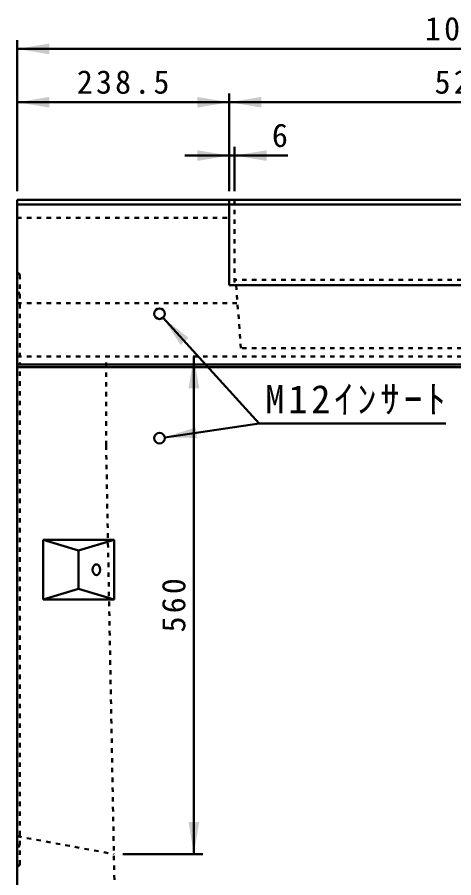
# Model space of a CAD drawing. Units: millimetres, scale not verified. Extents: x 100 to 4105, y 100 to 2870.
# Drawn here: x 2014 to 2505, y 724 to 1692 of the extents above; entities that cross this region are included whole.
import ezdxf
from ezdxf.enums import TextEntityAlignment as Align

# ---------------------------------------------------------------- set-up
doc = ezdxf.new("R2010")
doc.units = ezdxf.units.MM
doc.header["$LTSCALE"] = 5
doc.linetypes.add('USER2', pattern=[2.2, 1, -1.2])
doc.layers.add('V-nasSTD', color=7, linetype='Continuous', lineweight=35)
doc.styles.add('ＭＳ ゴシック', font='')
doc.styles.get('ＭＳ ゴシック').set_extended_font_data('MS Gothic')

msp = doc.modelspace()

# ---------------------------------------------------------------- hatches: boundary and pattern name
at = {"layer": 'V-nasSTD'}
for points in [[(2050.106, 1662.244), (2014.106, 1656.244), (2050.106, 1650.244)], [(2050.106, 1602.244), (2014.106, 1596.244), (2050.106, 1590.244)], [(2216.606, 1590.244), (2252.606, 1596.244), (2216.606, 1602.244)], [(2288.606, 1602.244), (2252.606, 1596.244), (2288.606, 1590.244)], [(2216.606, 1530.244), (2252.606, 1536.244), (2216.606, 1542.244)], [(2294.606, 1542.244), (2258.606, 1536.244), (2294.606, 1530.244)], [(2197.891, 1323.112), (2178.138, 1353.802), (2206.776, 1331.177), (2202.333, 1327.145)], [(2206.808, 1274.244), (2212.808, 1310.244), (2218.808, 1274.244)], [(2215.654, 1224.386), (2216.532, 1218.451), (2180.041, 1219.122), (2214.777, 1230.322)], [(2218.808, 786.244), (2212.808, 750.244), (2206.808, 786.244)]]:
    msp.add_hatch(color=256, dxfattribs=at).paths.add_polyline_path(points)

# ---------------------------------------------------------------- linework, layer by layer
at = {"layer": 'V-nasSTD', "lineweight": 50}
for p, q in [((2014.106, 1496.244), (2014.106, 1666.244)), ((2014.106, 1656.244), (3014.106, 1656.244)), ((2252.606, 1496.244), (2252.606, 1606.244)), ((2014.106, 1596.244), (2252.606, 1596.244)), ((2252.606, 1596.244), (2775.606, 1596.244)), ((2258.606, 1496.244), (2258.606, 1546.244)), ((2202.606, 1536.244), (2252.606, 1536.244)), ((2252.606, 1536.244), (2258.606, 1536.244)), ((2318.606, 1536.244), (2258.606, 1536.244)), ((2014.106, 1486.244), (2252.606, 1486.244)), ((2014.106, 1486.244), (2014.106, 1301.244)), ((2775.606, 1486.244), (2252.606, 1486.244)), ((2252.606, 1390.244), (2252.606, 1486.244)), ((2014.106, 1481.244), (2252.606, 1481.244)), ((2014.106, 1481.244), (2252.606, 1481.244)), ((2252.606, 1481.244), (2514.106, 1481.244)), ((2775.606, 1390.244), (2252.606, 1390.244)), ((2178.138, 1353.802), (2286.145, 1234.806)), ((2014.106, 1310.244), (2014.106, 370.244)), ((2212.808, 750.244), (2212.808, 1310.244)), ((2014.106, 1301.244), (3014.106, 1301.244)), ((2014.106, 1300.244), (2014.106, 1045.69)), ((2014.106, 1298.244), (2514.106, 1298.244)), ((2014.106, 1291.244), (2014.106, 1211.244)), ((2180.041, 1219.122), (2286.145, 1234.806)), ((2286.145, 1234.806), (2496.145, 1234.806)), ((2043.106, 1103.744), (2083.106, 1091.744)), ((2043.106, 1103.744), (2123.106, 1103.744)), ((2043.106, 1103.744), (2043.106, 1036.744)), ((2083.106, 1091.744), (2123.106, 1103.744)), ((2123.106, 1103.744), (2123.106, 1036.744)), ((2083.106, 1091.744), (2083.106, 1048.744)), ((2043.106, 1036.744), (2083.106, 1048.744)), ((2083.106, 1048.744), (2123.106, 1036.744)), ((2043.106, 1036.744), (2123.106, 1036.744)), ((2222.808, 750.244), (2132.808, 750.244))]:
    msp.add_line(p, q, dxfattribs=at)
at = {"layer": 'V-nasSTD', "linetype": 'USER2', "lineweight": 50}
for p, q in [((2258.606, 1486.244), (2258.606, 1390.244)), ((2014.106, 1466.244), (2252.606, 1466.244)), ((2014.106, 1404.244), (2017.106, 1402.244)), ((2017.106, 1402.244), (2017.106, 1301.244)), ((2514.106, 1396.244), (2258.606, 1396.244)), ((2260.355, 1390.244), (2265.793, 1319.525)), ((2014.106, 1380.244), (2017.106, 1382.244)), ((2014.106, 1370.244), (2261.893, 1370.244)), ((2514.106, 1319.525), (2265.793, 1319.525)), ((2014.106, 1310.244), (2514.106, 1310.244)), ((2114.106, 1210.244), (2114.106, 1310.244)), ((2017.106, 738.244), (2017.106, 1298.244)), ((2114.106, 1210.244), (2127.546, 499.804)), ((2014.106, 770.244), (2122.808, 750.244)), ((2014.106, 760.244), (2017.106, 758.244)), ((2017.106, 738.244), (2014.106, 736.244))]:
    msp.add_line(p, q, dxfattribs=at)
at = {"layer": 'V-nasSTD', "lineweight": 50}
for centre in [(2174.106, 1358.244), (2174.106, 1218.244)]:
    msp.add_circle(centre, 6, dxfattribs=at)
for centre, radius, start, end in [((2106.534, 1070.244), 7.671, 141.96831, 218.03169), ((2103.106, 1072.926), 3.318, 38.03169, 141.96831), ((2099.677, 1070.244), 7.671, 321.96831, 38.03169), ((2103.106, 1067.563), 3.318, 218.03169, 321.96831)]:
    msp.add_arc(centre, radius, start, end, dxfattribs=at)

# ---------------------------------------------------------------- texts
at = {"layer": 'V-nasSTD', "style": 'ＭＳ ゴシック'}
msp.add_text('6', height=26.39, dxfattribs=at).set_placement((2300.606, 1572.244), align=Align.TOP_LEFT)
at = {"layer": 'V-nasSTD', "attachment_point": 1, "style": 'ＭＳ ゴシック'}
for s, insert, char_height in [('\\T1.2;1000', (2472.706, 1692.244), 26.39), ('\\T1.2;238.5', (2081.156, 1632.244), 26.39), ('\\T1.2;523', (2483.506, 1632.244), 26.39), ('\\T1.2;M12ｲﾝｻｰﾄ', (2293.105, 1278.006), 31.67)]:
    msp.add_mtext(s, dxfattribs=dict(at, insert=insert, char_height=char_height))
at = {"layer": 'V-nasSTD', "insert": (2176.808, 999.644), "char_height": 26.39, "attachment_point": 1, "rotation": 90, "style": 'ＭＳ ゴシック'}
msp.add_mtext('\\T1.2;560', dxfattribs=at)

doc.saveas('drawing.dxf')
